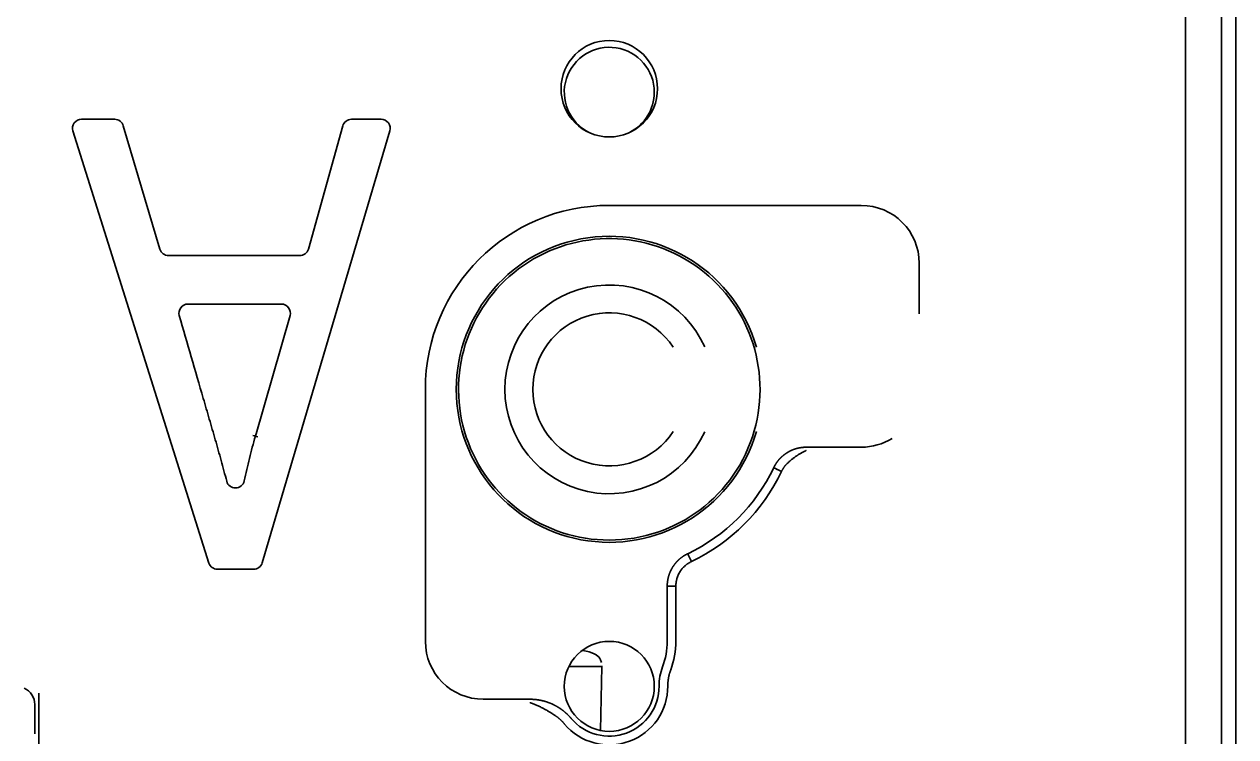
# Model space of a CAD drawing. Extents: x -760 to 4209, y 5795 to 10328.
# Drawn here: x 2643.6 to 2710.9, y 9190.2 to 9229.8 of the extents above; entities that cross this region are included whole.
import ezdxf

# ---------------------------------------------------------------- set-up
doc = ezdxf.new("R2010")
doc.units = 0
doc.header["$LTSCALE"] = 5
doc.layers.add('1', color=7, linetype='CONTINUOUS', true_color=0xffffff)

msp = doc.modelspace()

# ---------------------------------------------------------------- linework, layer by layer
at = {"layer": '1', "color": 7, "linetype": 'Continuous', "lineweight": 35}
for p, q in [((2710.055, 10156.372), (2710.055, 9177.522)), ((2710.855, 9160.522), (2710.855, 9472.422)), ((2708.055, 9177.222), (2708.055, 9269.031)), ((2708.055, 9267.522), (2708.055, 9181.522)), ((2648.58, 9224.522), (2646.737, 9224.522)), ((2651.091, 9217.307), (2649.059, 9224.164)), ((2661.251, 9224.156), (2659.34, 9217.315)), ((2663.386, 9224.522), (2661.733, 9224.522)), ((2646.26, 9223.872), (2653.813, 9199.872)), ((2656.775, 9199.88), (2663.865, 9223.88)), ((2690.055, 9219.739), (2676.055, 9219.739)), ((2658.858, 9216.95), (2651.57, 9216.95)), ((2693.272, 9213.72), (2693.272, 9216.522)), ((2652.65, 9214.257), (2657.84, 9214.257)), ((2658.321, 9213.619), (2656.393, 9206.921)), ((2665.838, 9209.522), (2665.838, 9195.522)), ((2686.991, 9206.304), (2690.055, 9206.304)), ((2654.29, 9199.522), (2656.295, 9199.522)), ((2679.272, 9195.522), (2679.272, 9198.586)), ((2679.755, 9198.586), (2679.755, 9195.522)), ((2673.81, 9194.122), (2675.637, 9194.122)), ((2675.637, 9194.122), (2675.575, 9190.568)), ((2675.637, 9194.122), (2675.636, 9194.165)), ((2644.37, 9178.837), (2644.37, 9192.65)), ((2644.143, 9192.01), (2644.143, 9190.385)), ((2644.143, 9192.01), (2644.143, 9190.385)), ((2644.143, 9192.01), (2644.143, 9192.01)), ((2669.055, 9192.304), (2671.646, 9192.304))]:
    msp.add_line(p, q, dxfattribs=at)
for centre, radius in [((2676.055, 9226.222), 2.68), ((2676.055, 9193.022), 2.5)]:
    msp.add_circle(centre, radius, dxfattribs=at)
for centre, radius, start, end in [((2676.055, 9226.022), 2.5, 0, 243.30375), ((2676.055, 9226.022), 2.5, 296.69062, 0), ((2646.737, 9224.022), 0.5, 90, 197.47032), ((2646.737, 9224.022), 0.5, 90, 197.47032), ((2648.58, 9224.022), 0.5, 16.50585, 90), ((2661.733, 9224.022), 0.5, 90, 164.3881), ((2663.386, 9224.022), 0.5, 343.54074, 90), ((2676.055, 9209.522), 10.217, 90, 180), ((2690.055, 9216.522), 3.217, 0, 90), ((2676.055, 9209.522), 8.5, 16.0425, 343.9575), ((2676.055, 9209.52), 8.375, 343.99687, 270), ((2651.57, 9217.45), 0.5, 196.50585, 270), ((2658.858, 9217.45), 0.5, 270, 344.3881), ((2676.055, 9209.52), 5.8, 23.97937, 336.06), ((2652.65, 9213.757), 0.5, 90, 196.1636), ((2657.84, 9213.757), 0.5, 343.94567, 90), ((2676.055, 9209.52), 4.25, 33.58688, 326.46937), ((2676.055, 9209.52), 8.375, 270, 343.99687), ((2690.055, 9209.522), 3.217, 270, 302.05828), ((2676.055, 9209.522), 10.117, 295.50031, 334.49969), ((2676.055, 9209.522), 10.6, 295.50031, 334.49969), ((2655.287, 9204.541), 0.5, 194.73644, 347.89897), ((2654.29, 9200.022), 0.5, 197.47032, 270), ((2656.295, 9200.022), 0.5, 270, 343.54074), ((2669.055, 9195.522), 3.217, 180, 270), ((2675.255, 9195.522), 4.017, 339.36558, 0), ((2675.255, 9195.522), 4.5, 339.36558, 0), ((2676.055, 9193.022), 3.25, 220.12402, 0.27494), ((2676.055, 9193.022), 2.767, 220.12402, 0.27494)]:
    msp.add_arc(centre, radius, start, end, dxfattribs=at)
for centre, major_axis, ratio, start_param, end_param in [((2656.249, 9206.963), (0.144, -0.041), 0.003982, 4.712389, 6.283185), ((2656.538, 9206.88), (0.144, -0.041), 0.003982, 3.141593, 4.712389), ((2643.142, 9192.008), (-0.709, -0.709), 0.997569, 2.356803, 3.502669)]:
    msp.add_ellipse(centre, major_axis=major_axis, ratio=ratio, start_param=start_param, end_param=end_param, dxfattribs=at)
for points, knots in [([(2654.803, 9204.414), (2654.702, 9204.8), (2654.598, 9205.185), (2654.385, 9205.954), (2654.277, 9206.338), (2654.113, 9206.913), (2654.058, 9207.105), (2653.947, 9207.488), (2653.891, 9207.679), (2653.724, 9208.254), (2653.169, 9210.17), (2652.614, 9212.085), (2652.17, 9213.618)], [0, 0, 0, 0, 0.125, 0.125, 0.25, 0.25, 0.3125, 0.3125, 0.375, 0.375, 0.5, 1, 1, 1, 1]), ([(2656.393, 9206.921), (2656.277, 9206.511), (2656.167, 9206.098), (2655.961, 9205.27), (2655.865, 9204.854), (2655.776, 9204.436)], [0, 0, 0, 0, 0.5, 0.5, 1, 1, 1, 1]), ([(2685.187, 9205.166), (2685.19, 9205.173), (2685.197, 9205.187), (2685.207, 9205.208), (2685.218, 9205.229), (2685.229, 9205.25), (2685.24, 9205.27), (2685.252, 9205.291), (2685.263, 9205.311), (2685.275, 9205.331), (2685.287, 9205.351), (2685.3, 9205.371), (2685.312, 9205.391), (2685.325, 9205.411), (2685.338, 9205.43), (2685.352, 9205.449), (2685.365, 9205.469), (2685.379, 9205.487), (2685.393, 9205.506), (2685.407, 9205.525), (2685.422, 9205.543), (2685.436, 9205.562), (2685.451, 9205.58), (2685.466, 9205.598), (2685.481, 9205.616), (2685.497, 9205.633), (2685.512, 9205.651), (2685.528, 9205.668), (2685.544, 9205.685), (2685.561, 9205.702), (2685.577, 9205.719), (2685.594, 9205.735), (2685.611, 9205.751), (2685.628, 9205.767), (2685.645, 9205.783), (2685.662, 9205.799), (2685.68, 9205.814), (2685.698, 9205.83), (2685.716, 9205.845), (2685.734, 9205.86), (2685.752, 9205.874), (2685.771, 9205.889), (2685.789, 9205.903), (2685.808, 9205.917), (2685.827, 9205.931), (2685.846, 9205.944), (2685.865, 9205.957), (2685.885, 9205.971), (2685.905, 9205.983), (2685.924, 9205.996), (2685.944, 9206.008), (2685.964, 9206.021), (2685.984, 9206.032), (2686.005, 9206.044), (2686.025, 9206.056), (2686.046, 9206.067), (2686.066, 9206.078), (2686.087, 9206.088), (2686.108, 9206.099), (2686.129, 9206.109), (2686.151, 9206.119), (2686.172, 9206.129), (2686.193, 9206.138), (2686.215, 9206.148), (2686.237, 9206.157), (2686.258, 9206.165), (2686.28, 9206.174), (2686.302, 9206.182), (2686.324, 9206.19), (2686.346, 9206.198), (2686.369, 9206.205), (2686.391, 9206.212), (2686.413, 9206.219), (2686.436, 9206.226), (2686.458, 9206.232), (2686.481, 9206.238), (2686.504, 9206.244), (2686.526, 9206.25), (2686.549, 9206.255), (2686.572, 9206.26), (2686.595, 9206.265), (2686.618, 9206.269), (2686.641, 9206.274), (2686.664, 9206.277), (2686.687, 9206.281), (2686.711, 9206.285), (2686.734, 9206.288), (2686.757, 9206.291), (2686.78, 9206.293), (2686.804, 9206.296), (2686.827, 9206.298), (2686.85, 9206.299), (2686.874, 9206.301), (2686.897, 9206.302), (2686.921, 9206.303), (2686.944, 9206.304), (2686.967, 9206.304), (2686.983, 9206.304), (2686.991, 9206.304)], [0, 0, 0, 0, 0.010418, 0.020835, 0.031252, 0.04167, 0.052087, 0.062504, 0.072921, 0.083338, 0.093755, 0.104172, 0.114589, 0.125006, 0.135423, 0.145839, 0.156256, 0.166673, 0.177089, 0.187506, 0.197922, 0.208339, 0.218755, 0.229171, 0.239588, 0.250004, 0.26042, 0.270837, 0.281253, 0.291669, 0.302085, 0.312501, 0.322917, 0.333334, 0.34375, 0.354166, 0.364582, 0.374998, 0.385414, 0.39583, 0.406246, 0.416662, 0.427078, 0.437494, 0.44791, 0.458326, 0.468742, 0.479158, 0.489574, 0.49999, 0.510406, 0.520822, 0.531238, 0.541654, 0.55207, 0.562486, 0.572902, 0.583318, 0.593735, 0.604151, 0.614567, 0.624983, 0.6354, 0.645816, 0.656232, 0.666648, 0.677065, 0.687481, 0.697898, 0.708314, 0.718731, 0.729147, 0.739564, 0.749981, 0.760398, 0.770814, 0.781231, 0.791648, 0.802065, 0.812482, 0.822899, 0.833316, 0.843733, 0.854151, 0.864568, 0.874985, 0.885403, 0.89582, 0.906238, 0.916656, 0.927073, 0.937491, 0.947909, 0.958327, 0.968745, 0.979163, 0.989582, 1, 1, 1, 1]), ([(2685.934, 9205.396), (2685.974, 9205.435), (2686.014, 9205.473), (2686.096, 9205.547), (2686.137, 9205.583), (2686.221, 9205.652), (2686.263, 9205.686), (2686.328, 9205.735), (2686.349, 9205.751), (2686.393, 9205.782), (2686.415, 9205.798), (2686.46, 9205.828), (2686.482, 9205.843), (2686.515, 9205.865), (2686.527, 9205.872), (2686.549, 9205.886), (2686.56, 9205.893), (2686.616, 9205.928), (2686.661, 9205.956), (2686.751, 9206.008), (2686.797, 9206.032), (2686.867, 9206.066), (2686.89, 9206.076), (2686.926, 9206.092), (2686.938, 9206.097), (2686.955, 9206.105), (2686.961, 9206.107), (2686.969, 9206.11), (2686.971, 9206.111), (2686.973, 9206.112), (2686.975, 9206.113), (2686.975, 9206.113), (2686.979, 9206.115), (2686.982, 9206.116), (2686.985, 9206.117)], [0, 0, 0, 0, 0.125, 0.125, 0.25, 0.25, 0.375, 0.375, 0.4375, 0.4375, 0.5, 0.5, 0.5625, 0.5625, 0.59375, 0.59375, 0.625, 0.625, 0.75, 0.75, 0.875, 0.875, 0.9375, 0.9375, 0.96875, 0.96875, 0.984375, 0.984375, 0.988281, 0.990234, 0.990234, 0.992188, 0.992188, 1, 1, 1, 1]), ([(2679.272, 9198.586), (2679.272, 9198.594), (2679.273, 9198.609), (2679.273, 9198.633), (2679.274, 9198.656), (2679.275, 9198.68), (2679.276, 9198.703), (2679.277, 9198.726), (2679.279, 9198.75), (2679.281, 9198.773), (2679.284, 9198.796), (2679.286, 9198.82), (2679.289, 9198.843), (2679.292, 9198.866), (2679.296, 9198.889), (2679.299, 9198.913), (2679.303, 9198.936), (2679.307, 9198.959), (2679.312, 9198.982), (2679.317, 9199.005), (2679.322, 9199.028), (2679.327, 9199.05), (2679.333, 9199.073), (2679.339, 9199.096), (2679.345, 9199.119), (2679.351, 9199.141), (2679.358, 9199.164), (2679.365, 9199.186), (2679.372, 9199.208), (2679.379, 9199.23), (2679.387, 9199.253), (2679.395, 9199.275), (2679.403, 9199.297), (2679.411, 9199.318), (2679.42, 9199.34), (2679.429, 9199.362), (2679.438, 9199.383), (2679.448, 9199.405), (2679.458, 9199.426), (2679.468, 9199.447), (2679.478, 9199.469), (2679.488, 9199.489), (2679.499, 9199.51), (2679.51, 9199.531), (2679.521, 9199.552), (2679.533, 9199.572), (2679.544, 9199.592), (2679.556, 9199.613), (2679.568, 9199.633), (2679.581, 9199.653), (2679.593, 9199.672), (2679.606, 9199.692), (2679.619, 9199.711), (2679.633, 9199.731), (2679.646, 9199.75), (2679.66, 9199.769), (2679.674, 9199.788), (2679.688, 9199.806), (2679.702, 9199.825), (2679.717, 9199.843), (2679.732, 9199.861), (2679.747, 9199.879), (2679.762, 9199.897), (2679.778, 9199.914), (2679.793, 9199.932), (2679.809, 9199.949), (2679.825, 9199.966), (2679.842, 9199.983), (2679.858, 9200), (2679.875, 9200.016), (2679.892, 9200.032), (2679.909, 9200.048), (2679.926, 9200.064), (2679.943, 9200.08), (2679.961, 9200.095), (2679.979, 9200.111), (2679.997, 9200.126), (2680.015, 9200.141), (2680.033, 9200.155), (2680.052, 9200.17), (2680.07, 9200.184), (2680.089, 9200.198), (2680.108, 9200.212), (2680.127, 9200.225), (2680.147, 9200.238), (2680.166, 9200.251), (2680.186, 9200.264), (2680.206, 9200.277), (2680.225, 9200.289), (2680.245, 9200.301), (2680.266, 9200.313), (2680.286, 9200.325), (2680.306, 9200.336), (2680.327, 9200.348), (2680.348, 9200.359), (2680.369, 9200.369), (2680.39, 9200.38), (2680.404, 9200.387), (2680.411, 9200.39)], [0, 0, 0, 0, 0.010418, 0.020837, 0.031255, 0.041673, 0.052091, 0.062509, 0.072927, 0.083344, 0.093762, 0.10418, 0.114597, 0.125015, 0.135432, 0.145849, 0.156267, 0.166684, 0.177101, 0.187518, 0.197935, 0.208352, 0.218769, 0.229186, 0.239602, 0.250019, 0.260436, 0.270852, 0.281269, 0.291686, 0.302102, 0.312519, 0.322935, 0.333351, 0.343768, 0.354184, 0.3646, 0.375017, 0.385433, 0.395849, 0.406265, 0.416681, 0.427098, 0.437514, 0.44793, 0.458346, 0.468762, 0.479178, 0.489594, 0.50001, 0.510426, 0.520842, 0.531258, 0.541674, 0.55209, 0.562506, 0.572922, 0.583338, 0.593754, 0.60417, 0.614586, 0.625002, 0.635418, 0.645834, 0.65625, 0.666666, 0.677083, 0.687499, 0.697915, 0.708331, 0.718747, 0.729163, 0.73958, 0.749996, 0.760412, 0.770829, 0.781245, 0.791661, 0.802078, 0.812494, 0.822911, 0.833327, 0.843744, 0.854161, 0.864577, 0.874994, 0.885411, 0.895828, 0.906245, 0.916662, 0.927079, 0.937496, 0.947913, 0.95833, 0.968748, 0.979165, 0.989582, 1, 1, 1, 1]), ([(2675.616, 9194.347), (2675.601, 9194.415), (2675.554, 9194.553), (2675.374, 9194.777), (2675.054, 9194.918), (2674.714, 9194.987), (2674.584, 9195.007)], [0, 0, 0, 0, 0.132816, 0.30354, 0.753808, 1, 1, 1, 1]), ([(2678.822, 9193.035), (2678.822, 9193.217), (2678.837, 9193.4), (2678.902, 9193.759), (2678.95, 9193.935), (2679.015, 9194.106)], [0, 0, 0, 0, 0.5, 0.5, 1, 1, 1, 1]), ([(2671.646, 9192.304), (2671.655, 9192.304), (2671.673, 9192.304), (2671.701, 9192.304), (2671.728, 9192.303), (2671.755, 9192.302), (2671.782, 9192.301), (2671.809, 9192.3), (2671.836, 9192.298), (2671.864, 9192.296), (2671.891, 9192.294), (2671.918, 9192.292), (2671.945, 9192.289), (2671.972, 9192.287), (2671.999, 9192.284), (2672.026, 9192.28), (2672.053, 9192.277), (2672.08, 9192.273), (2672.107, 9192.269), (2672.134, 9192.265), (2672.16, 9192.26), (2672.187, 9192.255), (2672.214, 9192.25), (2672.24, 9192.245), (2672.267, 9192.239), (2672.294, 9192.234), (2672.32, 9192.228), (2672.347, 9192.221), (2672.373, 9192.215), (2672.399, 9192.208), (2672.426, 9192.201), (2672.452, 9192.194), (2672.478, 9192.187), (2672.504, 9192.179), (2672.53, 9192.171), (2672.556, 9192.163), (2672.582, 9192.155), (2672.608, 9192.146), (2672.633, 9192.137), (2672.659, 9192.128), (2672.685, 9192.119), (2672.71, 9192.109), (2672.736, 9192.1), (2672.761, 9192.09), (2672.786, 9192.079), (2672.811, 9192.069), (2672.836, 9192.058), (2672.861, 9192.047), (2672.886, 9192.036), (2672.911, 9192.025), (2672.935, 9192.013), (2672.96, 9192.001), (2672.984, 9191.989), (2673.008, 9191.977), (2673.032, 9191.965), (2673.056, 9191.952), (2673.08, 9191.939), (2673.104, 9191.926), (2673.128, 9191.913), (2673.151, 9191.899), (2673.175, 9191.885), (2673.198, 9191.871), (2673.221, 9191.857), (2673.245, 9191.843), (2673.267, 9191.828), (2673.29, 9191.813), (2673.313, 9191.798), (2673.335, 9191.783), (2673.358, 9191.768), (2673.38, 9191.752), (2673.402, 9191.736), (2673.424, 9191.72), (2673.446, 9191.704), (2673.468, 9191.688), (2673.489, 9191.671), (2673.511, 9191.654), (2673.532, 9191.637), (2673.553, 9191.62), (2673.574, 9191.603), (2673.594, 9191.585), (2673.615, 9191.567), (2673.635, 9191.549), (2673.656, 9191.531), (2673.676, 9191.513), (2673.696, 9191.495), (2673.716, 9191.476), (2673.735, 9191.457), (2673.755, 9191.438), (2673.774, 9191.419), (2673.793, 9191.399), (2673.812, 9191.38), (2673.83, 9191.36), (2673.849, 9191.34), (2673.867, 9191.32), (2673.885, 9191.3), (2673.903, 9191.28), (2673.921, 9191.259), (2673.933, 9191.245), (2673.939, 9191.238)], [0, 0, 0, 0, 0.010418, 0.020835, 0.031253, 0.04167, 0.052088, 0.062505, 0.072922, 0.08334, 0.093757, 0.104175, 0.114592, 0.125009, 0.135426, 0.145844, 0.156261, 0.166678, 0.177095, 0.187512, 0.197929, 0.208347, 0.218764, 0.229181, 0.239598, 0.250015, 0.260432, 0.270849, 0.281266, 0.291683, 0.302099, 0.312516, 0.322933, 0.33335, 0.343767, 0.354184, 0.364601, 0.375017, 0.385434, 0.395851, 0.406267, 0.416684, 0.427101, 0.437518, 0.447934, 0.458351, 0.468767, 0.479184, 0.489601, 0.500017, 0.510434, 0.52085, 0.531267, 0.541683, 0.5521, 0.562516, 0.572933, 0.583349, 0.593766, 0.604182, 0.614599, 0.625015, 0.635431, 0.645848, 0.656264, 0.66668, 0.677097, 0.687513, 0.697929, 0.708346, 0.718762, 0.729178, 0.739595, 0.750011, 0.760427, 0.770844, 0.78126, 0.791676, 0.802092, 0.812509, 0.822925, 0.833341, 0.843757, 0.854173, 0.86459, 0.875006, 0.885422, 0.895838, 0.906254, 0.916671, 0.927087, 0.937503, 0.947919, 0.958335, 0.968752, 0.979168, 0.989584, 1, 1, 1, 1]), ([(2671.65, 9192.117), (2671.654, 9192.115), (2671.657, 9192.114), (2671.662, 9192.113), (2671.663, 9192.112), (2671.665, 9192.112), (2671.668, 9192.111), (2671.671, 9192.11), (2671.68, 9192.106), (2671.688, 9192.104), (2671.71, 9192.096), (2671.725, 9192.09), (2671.771, 9192.074), (2671.801, 9192.063), (2671.89, 9192.028), (2671.95, 9192.004), (2672.069, 9191.953), (2672.128, 9191.926), (2672.246, 9191.869), (2672.363, 9191.81), (2672.479, 9191.747), (2672.594, 9191.681), (2672.652, 9191.648), (2672.766, 9191.579), (2672.823, 9191.544), (2672.936, 9191.471), (2672.992, 9191.434), (2673.048, 9191.397)], [0, 0, 0, 0, 0.007813, 0.007813, 0.009766, 0.009766, 0.011719, 0.015625, 0.015625, 0.03125, 0.03125, 0.0625, 0.0625, 0.125, 0.125, 0.25, 0.25, 0.375, 0.375, 0.5, 0.625, 0.625, 0.75, 0.75, 0.875, 0.875, 1, 1, 1, 1])]:
    msp.add_open_spline(points, degree=3, knots=knots, dxfattribs=at)
for points, degree in [([(2685.933, 9205.397), (2685.741, 9205.211), (2685.622, 9204.958)], 2), ([(2685.187, 9205.166), (2685.622, 9204.958)], 1), ([(2680.618, 9199.954), (2680.219, 9199.768), (2679.752, 9199.024), (2679.755, 9198.586)], 2), ([(2680.411, 9200.39), (2680.48, 9200.245), (2680.549, 9200.1), (2680.618, 9199.954)], 3), ([(2679.272, 9198.586), (2679.755, 9198.586)], 1), ([(2679.466, 9193.936), (2679.302, 9193.502), (2679.305, 9193.037)], 2), ([(2673.57, 9190.927), (2673.34, 9191.202), (2673.049, 9191.397)], 2)]:
    msp.add_open_spline(points, degree=degree, dxfattribs=at)

doc.saveas('drawing.dxf')
